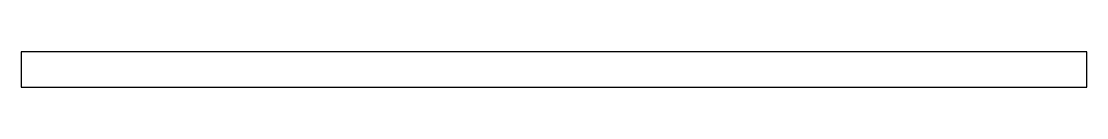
# Model space of a CAD drawing. Header units: inches. Extents: x -3.44 to 3.65, y 1.28 to 1.51.
import ezdxf

# ---------------------------------------------------------------- set-up
doc = ezdxf.new("R2010")
doc.units = ezdxf.units.IN
doc.layers.get('0').update_dxf_attribs({"linetype": 'CONTINUOUS'})

msp = doc.modelspace()

# ---------------------------------------------------------------- linework, layer by layer
msp.add_lwpolyline([(-3.4423, 1.2781), (3.646, 1.2781), (3.646, 1.5143), (-3.4423, 1.5143)], close=True)

doc.saveas('drawing.dxf')
